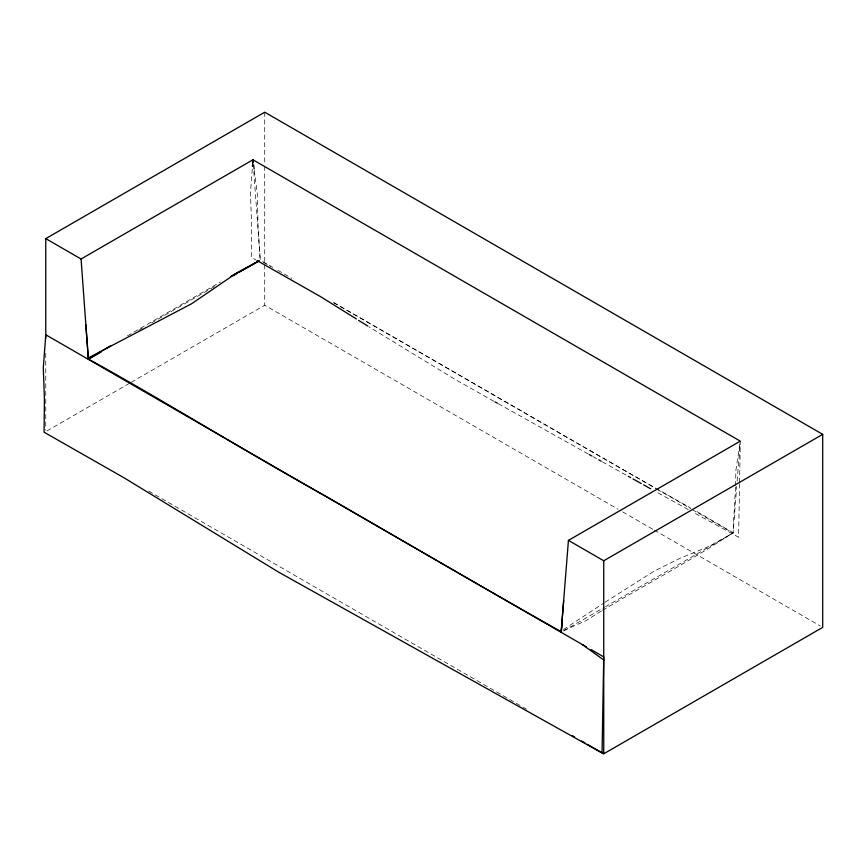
<?xml version="1.0" encoding="UTF-8"?>
<svg xmlns="http://www.w3.org/2000/svg" width="866" height="866" viewBox="0 0 866 866"><rect width="100%" height="100%" fill="white"/><g stroke="black" fill="none" stroke-linecap="round" stroke-linejoin="round"><path stroke-width="0.65" stroke-dasharray="4.33 3.25" d="M739.564 483.748L738.611 537.245L693.006 512.185M739.586 482.416L740.257 443.814M735.526 487.038L733.037 533.11L605.572 606.665M735.548 485.739L735.916 470.086L739.9 443.782M252.255 169.087L250.469 192.988L251.573 224.056L251.27 257.245L255.903 259.887M605.193 602.162L654.382 570.997L680.698 557.985L708.485 546.641L733.037 533.11L736.706 486.454M737.128 481.128L740.3 441.151M563.43 629.55L604.078 602.877M601.329 611.039L585.697 620.803L562.37 631.13M602.444 610.346C645.96 584.388 690.808 560.811 733.015 532.687L694.738 510.28M127.432 335.867L220.484 282.002M138.647 330.336L143.323 327.629M151.507 322.91L214.638 286.462M46.937 430.965L130.073 382.967M131.242 382.296L264.725 305.233L617.988 509.186M563.485 630.968L604.403 607.337M688.329 509.619L655.465 491.466M588.176 453.957L497.398 403.21M592.907 456.588L596.447 458.558M602.346 461.849L627.136 475.672M333.399 302.591C452.496 370.713 570.672 440.415 690.234 507.736M493.869 401.229L455.072 379.416L368.927 326.785M262.571 261.489L273.104 267.562M277.791 270.268L291.831 278.376M333.962 302.699L655.779 488.5M656.948 489.171L690.884 508.764M692.053 509.446L733.015 533.088M622.665 511.893L653.083 529.451M654.252 530.122L820.362 626.021M148.703 491.076L526.539 709.211M263.61 262.387L270.365 266.436M254.29 170.234L257.299 193.757L258.046 225.907L260.233 260.136L253.727 170.494M264.725 112.212L264.725 164.854M264.725 166.207L264.725 263.383M264.725 264.736L264.725 305.233M45.768 353.35L45.768 397.895M45.768 399.248L45.768 430.294"/><path stroke-width="1.3" d="M561.352 632.44L562.121 619.969M252.45 166.424L252.948 159.788L740.3 441.151L568.432 540.384L561.146 632.321M561.255 631.011L563.669 600.668M110.686 345.783L88.364 359.011C168.036 402.993 245.121 451.532 324.761 495.677C403.491 541.077 481.886 587.148 561.146 631.682M45.768 338.509L45.768 238.626L264.725 112.212L822.7 434.353L822.7 627.374L603.743 753.788L587.365 744.338M45.768 238.626L81.079 259.01L252.948 159.788L253.283 162.397M101.225 351.932L88.364 359.358L81.079 259.01M233.344 275.659L236.851 273.634M239.189 272.281L259.064 260.807L231.006 276.232M568.432 540.384L603.743 560.767L822.7 434.353M259.064 260.991L235.682 273.667L191.559 303.782L88.289 357.939L85.864 324.804M589.356 454.607L591.716 455.927M598.807 459.878L601.166 461.188M628.315 476.332L630.675 477.642M633.035 478.963L641.305 483.574M643.665 484.884L650.745 488.835M495.049 401.889L497.398 403.21M257.061 260.547L320.853 296.822L356.337 318.937M586.423 646.913L45.768 334.763L43.3 367.974L44.404 399.042L44.079 432.231L123.751 477.621L278.17 571.874L602.054 752.998L603.743 656.915L591.045 649.576M572.166 735.548L574.504 736.901M581.519 740.96L585.026 742.985M358.621 320.366L367.779 326.071M603.743 660L582.374 644.575M253.619 165.016L254.117 168.935M252.948 159.788L253.143 162.462M603.743 560.767L603.743 753.788"/></g></svg>
